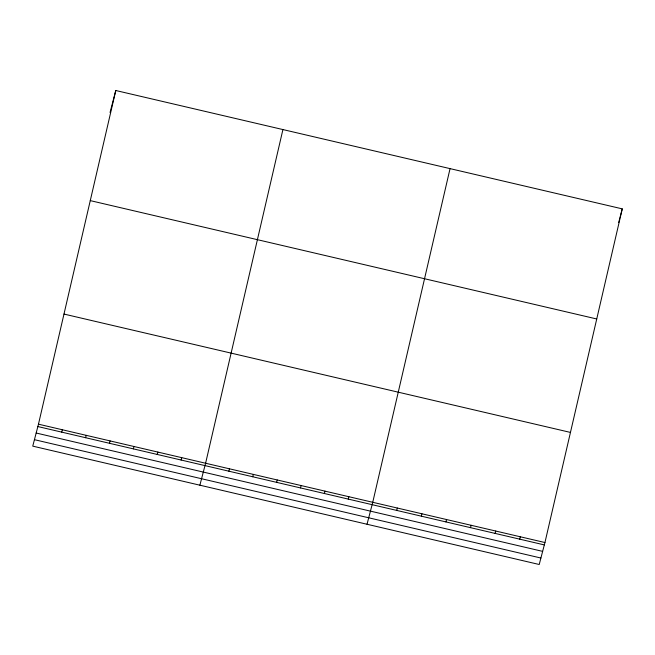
<?xml version="1.0" encoding="UTF-8"?>
<svg xmlns="http://www.w3.org/2000/svg" width="655" height="655" viewBox="0 0 655 655"><rect width="100%" height="100%" fill="white"/><g stroke="black" fill="none" stroke-linecap="round" stroke-linejoin="round"><path stroke-width="0.98" d="M38.473 424.178L115.779 90.505L622.25 208.863L544.944 542.536L539.221 564.495L32.75 446.137L38.473 424.178L544.944 542.536M282.919 129.567L205.605 463.232L199.881 485.199M450.05 168.622L372.744 502.295L367.021 524.254M110.056 112.464L115.779 90.505M61.726 432.136L62.348 429.762M85.609 437.712L86.223 435.338M109.483 443.288L110.097 440.921M133.358 448.871L133.972 446.497M157.233 454.447L157.855 452.081M181.107 460.031L181.73 457.657M228.865 471.191L229.479 468.816M252.74 476.766L253.354 474.392M276.615 482.35L277.237 479.976M300.489 487.926L301.112 485.551M324.372 493.51L324.986 491.135M348.247 499.085L348.861 496.711M396.725 510.417L397.339 508.043M421.321 516.165L421.943 513.79M445.924 521.912L446.538 519.538M470.519 527.66L471.142 525.285M495.123 533.407L495.737 531.033M519.718 539.155L520.34 536.789M618.713 222.454L619.704 218.647M619.949 217.697L622.25 208.863M90.267 200.618L596.738 318.977M63.985 314.064L570.456 432.423M37.851 426.552L544.321 544.911M36.164 433.02L542.635 551.371M34.437 439.677L540.907 558.027"/></g></svg>
